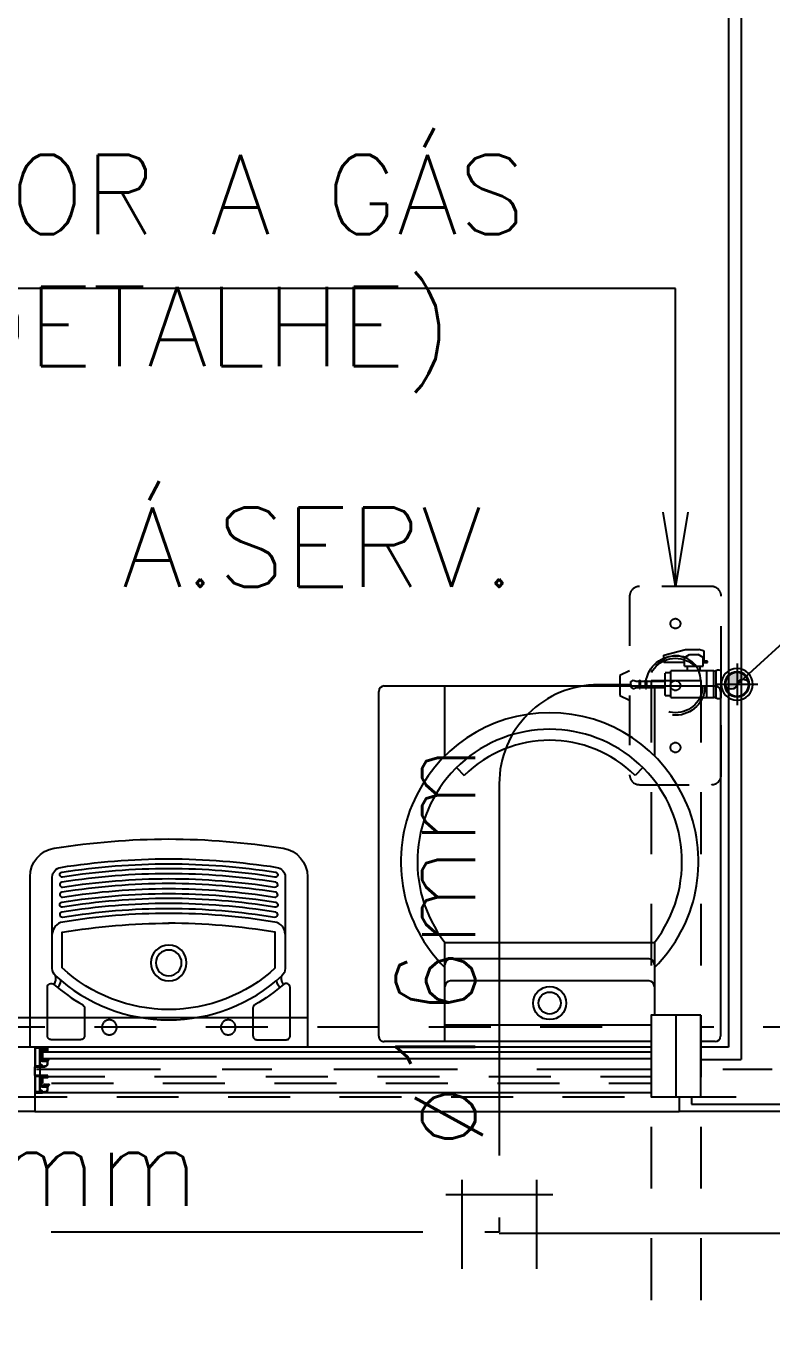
# Model space of a CAD drawing. Header units: millimetres. Extents: x 188.6 to 263.2, y 40.1 to 120.1.
# Drawn here: x 236.266 to 237.77, y 70.177 to 72.829 of the extents above; entities that cross this region are included whole.
import ezdxf

# ---------------------------------------------------------------- set-up
doc = ezdxf.new("R2010")
doc.units = ezdxf.units.MM
doc.set_wipeout_variables(frame=1)
for name, pattern in [('ACAD_ISO14W100', [24, 12, -3, 0, -3, 0, -3, 0, -3]), ('CENTER2', [1.125, 0.75, -0.125, 0.125, -0.125]), ('DASHDOT2', [0.5, 0.25, -0.125, 0, -0.125]), ('HIDDEN2', [0.1875, 0.125, -0.0625]), ('XREF-TIPO$0$DASHED', [15, 12, -3]), ('XREF-TIPO$0$HIDDEN', [0.375, 0.25, -0.125])]:
    doc.linetypes.add(name, pattern=pattern)
for name, color, linetype in [('ARQ', 8, 'Continuous'), ('ARQ-TXT', 8, 'Continuous'), ('ESTR-VIGAS', 11, 'HIDDEN2'), ('ESTRUTURA', 7, 'Continuous'), ('EXAUSTÃO-AQUECEDOR', 244, 'HIDDEN2'), ('GAS-COL', 7, 'Continuous'), ('GAS-CONEXOES', 200, 'Continuous'), ('GAS-PONTO', 202, 'Continuous'), ('GAS-TEXTO', 7, 'Continuous'), ('GAS-TUBO-PISO', 6, 'CENTER2'), ('HID-P-AQ', 10, 'Continuous'), ('NORMO-AF', 2, 'Continuous'), ('SAN-EIXOS', 8, 'DASHDOT2'), ('SPDA-MALHA', 162, 'ACAD_ISO14W100')]:
    doc.layers.add(name, color=color, linetype=linetype)
doc.styles.add('60-100', font='romans.shx', dxfattribs={"height": 0.16})
doc.styles.add('60-50', font='romans.shx', dxfattribs={"height": 0.08})
doc.styles.add('60-75', font='romans.shx', dxfattribs={"height": 0.12})
doc.dimstyles.new('BOLAS75', dxfattribs={"dimtxt": 0.12, "dimasz": 0.075, "dimexe": 0.18, "dimexo": 0.06, "dimgap": 0.08, "dimtad": 0, "dimzin": 4, "dimdsep": 46, "dimtxsty": '60-75', "dimblk": 'ORIGIN', "dimcen": 0.09, "dimse1": 1, "dimse2": 1, "dimclrd": 244, "dimclrt": 7, "dimadec": 0, "dimazin": 0, "dimtfac": 1.8, "dimtix": 1, "dimtmove": 2, "dimatfit": 3, "dimldrblk": 'ORIGIN', "dimfxl": 0.18, "dimtvp": 2, "dimtolj": 1, "dimtzin": 4, "dimarcsym": 0})
doc.dimstyles.new('IND75', dxfattribs={"dimtxt": 0.15, "dimasz": 0.1875, "dimexe": 0.15, "dimexo": 0, "dimgap": 0.1, "dimtad": 1, "dimzin": 10, "dimdsep": 46, "dimtxsty": '60-75', "dimcen": 0, "dimclrd": 256, "dimclre": 1, "dimclrt": 256, "dimadec": 0, "dimazin": 0, "dimtfac": 1, "dimtix": 1, "dimtmove": 2, "dimatfit": 3, "dimfxl": 0.15, "dimtolj": 1, "dimtzin": 6, "dimarcsym": 0})
doc.dimstyles.new('SETAS75', dxfattribs={"dimtxt": 0.16, "dimasz": 0.15, "dimexe": 0.15, "dimexo": 0, "dimgap": 0.1, "dimtad": 1, "dimzin": 10, "dimdsep": 46, "dimtxsty": '60-100', "dimblk1": 'OPEN', "dimblk2": 'OPEN', "dimsah": 1, "dimcen": 0, "dimclrd": 244, "dimclre": 244, "dimclrt": 7, "dimadec": 0, "dimazin": 0, "dimtfac": 1, "dimtix": 1, "dimtmove": 2, "dimatfit": 3, "dimldrblk": 'OPEN', "dimfxl": 0.15, "dimtolj": 1, "dimtzin": 6, "dimarcsym": 0})

# ---------------------------------------------------------------- blocks, each defined once
blk = doc.blocks.new('XREF-TIPO$0$XREF-MC1101-TE-LAYO$0$LAV-ROUP-flat-3')
at = {"color": 0}
for p, q in [((-0.635, 0.31), (-0.01, 0.31)), ((-0.645, -0.3), (-0.645, 0.3)), ((0, 0.3), (0, -0.3)), ((-0.645, 0.19), (-0.5182, 0.19)), ((-0.4969, 0.1689), (-0.4827, 0.1548)), ((-0.1797, 0.19), (0, 0.19)), ((-0.1797, -0.19), (-0.1797, 0.19)), ((-0.15, 0.18), (-0.15, -0.18)), ((-0.11, 0.18), (-0.11, -0.18)), ((-0.03, 0.19), (-0.03, -0.19)), ((-0.4969, -0.1689), (-0.4827, -0.1548)), ((-0.5182, -0.19), (-0.645, -0.19)), ((0, -0.19), (-0.1797, -0.19)), ((-0.01, -0.31), (-0.635, -0.31))]:
    blk.add_line(p, q, dxfattribs=at)
for radius in [0.03, 0.02]:
    blk.add_circle((-0.0699, 0), radius, dxfattribs=at)
for centre, radius, start, end in [((-0.635, 0.3), 0.01, 90, 180), ((-0.01, 0.3), 0.01, 0, 90), ((-0.3264, 0), 0.27, 44.7249, 315.2751), ((-0.3264, 0), 0.24, 52.3415, 307.6585), ((-0.14, 0.18), 0.01, 90, 180), ((-0.1, 0.18), 0.01, 90, 180), ((-0.3264, 0), 0.22, 135.2751, 224.7249), ((-0.14, -0.18), 0.01, 180, 270), ((-0.1, -0.18), 0.01, 180, 270), ((-0.635, -0.3), 0.01, 180, 270), ((-0.01, -0.3), 0.01, 270, 0)]:
    blk.add_arc(centre, radius, start, end, dxfattribs=at)
blk = doc.blocks.new('XREF-TIPO$0$A$C09674F7B')
h = blk.add_hatch()
h.set_pattern_fill('ANSI31', color=0, scale=0.0003, style=0)
h.paths.add_polyline_path([(0.0148, 0.0907), (0.0258, 0.0907), (0.0258, 0.0824), (0.0166, 0.0824), (0.0148, 0.0824)])
h = blk.add_hatch()
h.set_pattern_fill('ANSI31', color=0, scale=0.0003, style=0)
h.paths.add_polyline_path([(1.2852, 0.0824), (1.2852, 0.0907), (1.2742, 0.0907), (1.2742, 0.0824)])
h = blk.add_hatch()
h.set_pattern_fill('ANSI31', color=0, scale=0.0003, style=0)
h.paths.add_polyline_path([(0.0148, 0.0324), (0.0148, 0.0357), (0.0258, 0.0357), (0.0258, 0.0324), (0.0245, 0.0324)])
h = blk.add_hatch()
h.set_pattern_fill('ANSI31', color=0, scale=0.0003, style=0)
h.paths.add_polyline_path([(1.2742, 0.0305), (1.2742, 0.0338), (1.2852, 0.0338), (1.2852, 0.0305), (1.2838, 0.0305)])
at = {"color": 0}
for p, q in [((0, 0), (0, 0.0919)), ((0.0258, 0.0919), (1.2742, 0.0919)), ((0.0108, 0.0369), (0.0108, 0.0519)), ((0.0108, 0), (0.0108, 0.0353)), ((1.2892, 0.035), (1.2892, 0.0519)), ((1.3, 0.035), (1.3, 0.0519)), ((0.0144, 0), (1.289, 0))]:
    blk.add_line(p, q, dxfattribs=at)
for points in [[(0.0258, 0.0919), (0, 0.0919), (0, 0.0519), (0.0144, 0.0519, 0.446841), (0.0148, 0.0523), (0.0148, 0.0526, 0.480957), (0.0143, 0.0531), (0.0138, 0.0531), (0.0138, 0.0547, 0.329606), (0.0135, 0.0551), (0.0133, 0.0552), (0.0129, 0.0552), (0.0127, 0.0549), (0.0127, 0.0535, -0.409991), (0.0123, 0.0531), (0.0112, 0.0531, -0.414214), (0.0108, 0.0535), (0.0108, 0.0903, -0.414214), (0.0112, 0.0907), (0.0123, 0.0907, -0.414214), (0.0127, 0.0903), (0.0127, 0.0833, 0.414214), (0.0131, 0.0829), (0.0134, 0.0829, 0.414214), (0.0138, 0.0833), (0.0138, 0.0903, -0.414214), (0.0142, 0.0907), (0.0258, 0.0907), (0.0258, 0.0919)], [(1.2742, 0.0919), (1.3, 0.0919), (1.3, 0.0519), (1.2856, 0.0519, -0.446841), (1.2852, 0.0523), (1.2852, 0.0526, -0.480957), (1.2857, 0.0531), (1.2862, 0.0531), (1.2862, 0.0547, -0.329606), (1.2865, 0.0551), (1.2867, 0.0552), (1.2871, 0.0552), (1.2873, 0.0549), (1.2873, 0.0535, 0.409991), (1.2877, 0.0531), (1.2888, 0.0531, 0.414214), (1.2892, 0.0535), (1.2892, 0.0903, 0.414214), (1.2888, 0.0907), (1.2877, 0.0907, 0.414214), (1.2873, 0.0903), (1.2873, 0.0833, -0.414214), (1.2869, 0.0829), (1.2866, 0.0829, -0.414214), (1.2862, 0.0833), (1.2862, 0.0903, 0.414214), (1.2858, 0.0907), (1.2742, 0.0907), (1.2742, 0.0919)], [(0.0258, 0.0369), (0, 0.0369), (0, 0), (0.0144, 0, 0.446841), (0.0148, 0.0004), (0.0148, 0.0007, 0.480957), (0.0143, 0.0012), (0.0138, 0.0012), (0.0138, 0.0028, 0.329606), (0.0135, 0.0032), (0.0133, 0.0033), (0.0129, 0.0033), (0.0127, 0.0029), (0.0127, 0.0016, -0.409991), (0.0123, 0.0012), (0.0112, 0.0012, -0.414214), (0.0108, 0.0016), (0.0108, 0.0353, -0.414214), (0.0112, 0.0357), (0.0123, 0.0357, -0.414214), (0.0127, 0.0353), (0.0127, 0.0333, 0.414214), (0.0131, 0.0329), (0.0134, 0.0329, 0.414214), (0.0138, 0.0333), (0.0138, 0.0353, -0.414214), (0.0142, 0.0357), (0.0258, 0.0357), (0.0258, 0.0369)], [(1.2742, 0.035), (1.3, 0.035), (1.3, 0), (1.2856, 0, -0.446841), (1.2852, 0.0004), (1.2852, 0.0007, -0.480957), (1.2857, 0.0012), (1.2862, 0.0012), (1.2862, 0.0028, -0.329606), (1.2865, 0.0032), (1.2867, 0.0033), (1.2871, 0.0033), (1.2873, 0.0029), (1.2873, 0.0016, 0.409991), (1.2877, 0.0012), (1.2888, 0.0012, 0.414214), (1.2892, 0.0016), (1.2892, 0.0334, 0.414214), (1.2888, 0.0338), (1.2877, 0.0338, 0.414214), (1.2873, 0.0334), (1.2873, 0.0313, -0.414214), (1.2869, 0.0309), (1.2866, 0.0309, -0.414214), (1.2862, 0.0313), (1.2862, 0.0334, 0.414214), (1.2858, 0.0338), (1.2742, 0.0338), (1.2742, 0.035)]]:
    blk.add_lwpolyline(points, format="xyb", dxfattribs=at)
for points in [[(0.0011, 0.0907), (0.0097, 0.0907), (0.0097, 0.0532), (0.0011, 0.0532), (0.0011, 0.0907)], [(0.0014, 0.0904), (0.0094, 0.0904), (0.0094, 0.0535), (0.0014, 0.0535)], [(0.0258, 0.0907), (0.0148, 0.0907), (0.0148, 0.0824), (0.0258, 0.0824)], [(0.0166, 0.0684), (1.2838, 0.0684), (1.2838, 0.0824), (0.0166, 0.0824)], [(1.2742, 0.0907), (1.2852, 0.0907), (1.2852, 0.0824), (1.2742, 0.0824)], [(1.2989, 0.0907), (1.2903, 0.0907), (1.2903, 0.0532), (1.2989, 0.0532), (1.2989, 0.0907)], [(1.2986, 0.0904), (1.2906, 0.0904), (1.2906, 0.0535), (1.2986, 0.0535)], [(0.0011, 0.0357), (0.0097, 0.0357), (0.0097, 0.0013), (0.0011, 0.0013), (0.0011, 0.0357)], [(0.0014, 0.0354), (0.0094, 0.0354), (0.0094, 0.0016), (0.0014, 0.0016)], [(0.0258, 0.0357), (0.0148, 0.0357), (0.0148, 0.0324), (0.0258, 0.0324)], [(1.2742, 0.0338), (1.2852, 0.0338), (1.2852, 0.0305), (1.2742, 0.0305)], [(1.2989, 0.0338), (1.2903, 0.0338), (1.2903, 0.0013), (1.2989, 0.0013), (1.2989, 0.0338)], [(1.2986, 0.0335), (1.2906, 0.0335), (1.2906, 0.0016), (1.2986, 0.0016)]]:
    blk.add_lwpolyline(points, close=True, dxfattribs=at)
for points in [[(0.0258, 0.0581), (0.0258, 0.0654), (0.0257, 0.0656), (0.0254, 0.0658), (0.0252, 0.0658), (0.0249, 0.0656), (0.0248, 0.0654), (0.0248, 0.0648), (0.0148, 0.0648), (0.0141, 0.065), (0.0138, 0.0658), (0.0138, 0.0818), (0.0135, 0.0825), (0.0124, 0.0829), (0.0122, 0.0834), (0.0125, 0.0835), (0.0126, 0.0838), (0.0124, 0.0892), (0.012, 0.0894), (0.0117, 0.0894), (0.0113, 0.0892), (0.0112, 0.0839), (0.0112, 0.0834), (0.0117, 0.0822), (0.0128, 0.0818), (0.0128, 0.0658), (0.0134, 0.0643), (0.0148, 0.0638), (0.0244, 0.0638), (0.0247, 0.0636), (0.0248, 0.0634), (0.0248, 0.0581), (0.0241, 0.0558), (0.0224, 0.0544), (0.0193, 0.0534), (0.0162, 0.0529), (0.0159, 0.053), (0.0158, 0.0533), (0.0158, 0.0539), (0.0155, 0.0548), (0.0148, 0.0556), (0.0139, 0.0561), (0.0136, 0.0562), (0.0134, 0.0563), (0.0116, 0.0563), (0.0113, 0.0561), (0.0112, 0.0557), (0.0114, 0.0554), (0.0122, 0.055), (0.0124, 0.055), (0.0126, 0.055), (0.013, 0.0553), (0.0134, 0.0553), (0.0142, 0.0548), (0.0144, 0.0545), (0.0144, 0.0542), (0.0138, 0.0539), (0.0138, 0.0536), (0.0139, 0.0534), (0.0142, 0.0533), (0.0148, 0.0533), (0.0148, 0.0523), (0.0149, 0.052), (0.0152, 0.0519), (0.0191, 0.0523), (0.0228, 0.0535), (0.025, 0.0553), (0.0258, 0.0581)], [(1.2742, 0.0581), (1.2742, 0.0654), (1.2743, 0.0656), (1.2746, 0.0658), (1.2748, 0.0658), (1.2751, 0.0656), (1.2752, 0.0654), (1.2752, 0.0648), (1.2852, 0.0648), (1.2859, 0.065), (1.2862, 0.0658), (1.2862, 0.0818), (1.2865, 0.0825), (1.2877, 0.0829), (1.2878, 0.0834), (1.2875, 0.0835), (1.2874, 0.0838), (1.2876, 0.0892), (1.288, 0.0894), (1.2883, 0.0894), (1.2887, 0.0892), (1.2888, 0.0839), (1.2888, 0.0834), (1.2884, 0.0822), (1.2872, 0.0818), (1.2872, 0.0658), (1.2866, 0.0643), (1.2852, 0.0638), (1.2756, 0.0638), (1.2754, 0.0636), (1.2752, 0.0634), (1.2752, 0.0581), (1.2759, 0.0558), (1.2776, 0.0544), (1.2807, 0.0534), (1.2838, 0.0529), (1.2841, 0.053), (1.2842, 0.0533), (1.2842, 0.0539), (1.2845, 0.0548), (1.2852, 0.0556), (1.2861, 0.0561), (1.2864, 0.0562), (1.2866, 0.0563), (1.2884, 0.0563), (1.2887, 0.0561), (1.2888, 0.0557), (1.2886, 0.0554), (1.2878, 0.055), (1.2877, 0.055), (1.2875, 0.055), (1.287, 0.0553), (1.2866, 0.0553), (1.2858, 0.0548), (1.2856, 0.0545), (1.2857, 0.0542), (1.2862, 0.0539), (1.2862, 0.0536), (1.2861, 0.0534), (1.2858, 0.0533), (1.2852, 0.0533), (1.2852, 0.0523), (1.2851, 0.052), (1.2848, 0.0519), (1.281, 0.0523), (1.2772, 0.0535), (1.275, 0.0553), (1.2742, 0.0581)], [(0.0184, 0.0673), (0.019, 0.0675), (0.0197, 0.0676), (0.0199, 0.0677), (0.02, 0.068), (0.0198, 0.0683), (0.0189, 0.0683), (0.0179, 0.068), (0.017, 0.0674), (0.0169, 0.0672), (0.0169, 0.067), (0.0172, 0.0664), (0.0179, 0.0662), (0.021, 0.0662), (0.0211, 0.0661), (0.0212, 0.066), (0.0212, 0.0659), (0.0212, 0.0658), (0.0214, 0.0657), (0.0242, 0.0657), (0.0243, 0.0658), (0.0244, 0.0659), (0.0244, 0.066), (0.0244, 0.0661), (0.0246, 0.0662), (0.0256, 0.0662), (0.0258, 0.0662), (0.0258, 0.066), (0.0258, 0.0646), (0.0259, 0.0643), (0.0262, 0.0642), (0.0264, 0.0643), (0.0266, 0.0645), (0.0271, 0.0664), (0.0277, 0.0672), (0.0289, 0.0676), (0.029, 0.0678), (0.029, 0.0682), (0.0288, 0.0683), (0.0276, 0.0683), (0.0269, 0.0681), (0.0263, 0.0674), (0.0263, 0.0674), (0.0261, 0.0673), (0.0248, 0.0673), (0.0255, 0.0675), (0.0261, 0.0676), (0.0264, 0.0677), (0.0265, 0.068), (0.0265, 0.0682), (0.0264, 0.0683), (0.0253, 0.0683), (0.0243, 0.0679), (0.0235, 0.0674), (0.0234, 0.0673), (0.0232, 0.0673), (0.0214, 0.0673), (0.0221, 0.0675), (0.0228, 0.0676), (0.0231, 0.0677), (0.0232, 0.068), (0.0231, 0.0683), (0.0219, 0.0683), (0.0209, 0.068), (0.0201, 0.0674), (0.02, 0.0673), (0.0198, 0.0673), (0.0184, 0.0673)], [(1.2816, 0.0673), (1.281, 0.0675), (1.2803, 0.0676), (1.2801, 0.0677), (1.28, 0.068), (1.2802, 0.0683), (1.2811, 0.0683), (1.2821, 0.068), (1.283, 0.0674), (1.2831, 0.0672), (1.2831, 0.067), (1.2828, 0.0664), (1.2822, 0.0662), (1.2791, 0.0662), (1.2789, 0.0661), (1.2789, 0.066), (1.2789, 0.0659), (1.2788, 0.0658), (1.2787, 0.0657), (1.2759, 0.0657), (1.2757, 0.0658), (1.2757, 0.0659), (1.2757, 0.066), (1.2756, 0.0661), (1.2755, 0.0662), (1.2744, 0.0662), (1.2743, 0.0662), (1.2742, 0.066), (1.2742, 0.0646), (1.2741, 0.0643), (1.2738, 0.0642), (1.2736, 0.0643), (1.2734, 0.0645), (1.2729, 0.0664), (1.2723, 0.0672), (1.2711, 0.0676), (1.271, 0.0678), (1.271, 0.0682), (1.2713, 0.0683), (1.2724, 0.0683), (1.2731, 0.0681), (1.2737, 0.0674), (1.2738, 0.0674), (1.274, 0.0673), (1.2752, 0.0673), (1.2746, 0.0675), (1.2739, 0.0676), (1.2736, 0.0677), (1.2735, 0.068), (1.2735, 0.0682), (1.2736, 0.0683), (1.2747, 0.0683), (1.2757, 0.0679), (1.2765, 0.0674), (1.2767, 0.0673), (1.2768, 0.0673), (1.2786, 0.0673), (1.2779, 0.0675), (1.2773, 0.0676), (1.2769, 0.0677), (1.2768, 0.068), (1.2769, 0.0683), (1.2781, 0.0683), (1.2791, 0.068), (1.2799, 0.0674), (1.2801, 0.0673), (1.2802, 0.0673), (1.2816, 0.0673)], [(0.0258, 0.0062), (0.0258, 0.0154), (0.0257, 0.0156), (0.0254, 0.0158), (0.0252, 0.0158), (0.0249, 0.0156), (0.0248, 0.0154), (0.0248, 0.0148), (0.0148, 0.0148), (0.0141, 0.015), (0.0138, 0.0158), (0.0138, 0.0318), (0.0135, 0.0325), (0.0124, 0.0329), (0.0122, 0.0334), (0.0125, 0.0335), (0.0126, 0.0338), (0.0124, 0.0342), (0.012, 0.0344), (0.0117, 0.0344), (0.0113, 0.0342), (0.0112, 0.0339), (0.0112, 0.0334), (0.0117, 0.0322), (0.0128, 0.0318), (0.0128, 0.0158), (0.0134, 0.0143), (0.0148, 0.0138), (0.0244, 0.0138), (0.0247, 0.0136), (0.0248, 0.0134), (0.0248, 0.0062), (0.0241, 0.0039), (0.0224, 0.0025), (0.0194, 0.0015), (0.0162, 0.001), (0.016, 0.0011), (0.0158, 0.0014), (0.0158, 0.002), (0.0155, 0.0029), (0.0148, 0.0037), (0.0139, 0.0042), (0.0136, 0.0043), (0.0134, 0.0043), (0.0116, 0.0043), (0.0113, 0.0042), (0.0112, 0.0038), (0.0114, 0.0035), (0.0122, 0.0031), (0.0124, 0.003), (0.0126, 0.0031), (0.013, 0.0033), (0.0134, 0.0033), (0.0142, 0.0029), (0.0144, 0.0026), (0.0144, 0.0023), (0.0138, 0.002), (0.0138, 0.0017), (0.0139, 0.0015), (0.0142, 0.0013), (0.0148, 0.0013), (0.0148, 0.0004), (0.0149, 0.0001), (0.0152, 0), (0.0191, 0.0004), (0.0228, 0.0016), (0.025, 0.0034), (0.0258, 0.0062)], [(1.2742, 0.0062), (1.2742, 0.0134), (1.2743, 0.0137), (1.2746, 0.0138), (1.2748, 0.0138), (1.2751, 0.0137), (1.2752, 0.0134), (1.2752, 0.0128), (1.2852, 0.0128), (1.2859, 0.0131), (1.2862, 0.0138), (1.2862, 0.0298), (1.2865, 0.0306), (1.2876, 0.031), (1.2878, 0.0314), (1.2875, 0.0316), (1.2874, 0.0319), (1.2876, 0.0323), (1.288, 0.0325), (1.2883, 0.0325), (1.2887, 0.0323), (1.2888, 0.032), (1.2888, 0.0314), (1.2884, 0.0303), (1.2872, 0.0298), (1.2872, 0.0138), (1.2866, 0.0124), (1.2852, 0.0118), (1.2756, 0.0118), (1.2754, 0.0117), (1.2752, 0.0114), (1.2752, 0.0062), (1.2759, 0.0039), (1.2776, 0.0025), (1.2807, 0.0015), (1.2838, 0.001), (1.2841, 0.0011), (1.2842, 0.0014), (1.2842, 0.002), (1.2845, 0.0029), (1.2852, 0.0037), (1.2861, 0.0042), (1.2864, 0.0043), (1.2866, 0.0043), (1.2884, 0.0043), (1.2887, 0.0042), (1.2888, 0.0038), (1.2886, 0.0035), (1.2878, 0.0031), (1.2877, 0.003), (1.2875, 0.0031), (1.287, 0.0033), (1.2866, 0.0033), (1.2858, 0.0029), (1.2856, 0.0026), (1.2857, 0.0023), (1.2862, 0.002), (1.2862, 0.0017), (1.2861, 0.0015), (1.2858, 0.0013), (1.2852, 0.0013), (1.2852, 0.0004), (1.2851, 0.0001), (1.2848, 0), (1.281, 0.0004), (1.2772, 0.0016), (1.275, 0.0034), (1.2742, 0.0062)], [(0.0184, 0.0173), (0.019, 0.0175), (0.0197, 0.0176), (0.0199, 0.0177), (0.02, 0.018), (0.0198, 0.0183), (0.0189, 0.0183), (0.0179, 0.018), (0.017, 0.0174), (0.0169, 0.0172), (0.0169, 0.017), (0.0172, 0.0164), (0.0179, 0.0162), (0.021, 0.0162), (0.0211, 0.0161), (0.0212, 0.016), (0.0212, 0.0159), (0.0212, 0.0158), (0.0214, 0.0157), (0.0242, 0.0157), (0.0243, 0.0158), (0.0244, 0.0159), (0.0244, 0.016), (0.0244, 0.0161), (0.0246, 0.0162), (0.0256, 0.0162), (0.0258, 0.0162), (0.0258, 0.016), (0.0258, 0.0146), (0.0259, 0.0143), (0.0262, 0.0142), (0.0264, 0.0143), (0.0266, 0.0145), (0.0271, 0.0164), (0.0277, 0.0172), (0.0289, 0.0176), (0.029, 0.0178), (0.029, 0.0182), (0.0288, 0.0183), (0.0276, 0.0183), (0.0269, 0.0181), (0.0263, 0.0174), (0.0263, 0.0174), (0.0261, 0.0173), (0.0248, 0.0173), (0.0255, 0.0175), (0.0261, 0.0176), (0.0264, 0.0177), (0.0265, 0.018), (0.0265, 0.0182), (0.0264, 0.0183), (0.0253, 0.0183), (0.0243, 0.0179), (0.0235, 0.0174), (0.0234, 0.0173), (0.0232, 0.0173), (0.0214, 0.0173), (0.0221, 0.0175), (0.0228, 0.0176), (0.0231, 0.0177), (0.0232, 0.018), (0.0231, 0.0183), (0.0219, 0.0183), (0.0209, 0.018), (0.0201, 0.0174), (0.02, 0.0173), (0.0198, 0.0173), (0.0184, 0.0173)], [(1.2816, 0.0154), (1.281, 0.0156), (1.2803, 0.0157), (1.2801, 0.0158), (1.28, 0.0161), (1.2802, 0.0164), (1.2811, 0.0164), (1.2821, 0.0161), (1.283, 0.0155), (1.2831, 0.0153), (1.2831, 0.0151), (1.2828, 0.0145), (1.2821, 0.0143), (1.2791, 0.0143), (1.2789, 0.0142), (1.2789, 0.0141), (1.2789, 0.014), (1.2788, 0.0139), (1.2787, 0.0138), (1.2759, 0.0138), (1.2757, 0.0139), (1.2757, 0.014), (1.2757, 0.0141), (1.2756, 0.0142), (1.2755, 0.0143), (1.2744, 0.0143), (1.2743, 0.0142), (1.2742, 0.0141), (1.2742, 0.0127), (1.2741, 0.0124), (1.2738, 0.0123), (1.2736, 0.0124), (1.2734, 0.0126), (1.2729, 0.0145), (1.2723, 0.0153), (1.2711, 0.0157), (1.271, 0.0159), (1.271, 0.0162), (1.2713, 0.0164), (1.2724, 0.0164), (1.2731, 0.0161), (1.2737, 0.0155), (1.2738, 0.0155), (1.274, 0.0154), (1.2752, 0.0154), (1.2746, 0.0156), (1.2739, 0.0157), (1.2736, 0.0158), (1.2735, 0.0161), (1.2735, 0.0163), (1.2736, 0.0164), (1.2747, 0.0164), (1.2757, 0.016), (1.2765, 0.0155), (1.2767, 0.0154), (1.2768, 0.0154), (1.2786, 0.0154), (1.2779, 0.0156), (1.2773, 0.0157), (1.2769, 0.0158), (1.2768, 0.0161), (1.2769, 0.0164), (1.2781, 0.0164), (1.2791, 0.0161), (1.2799, 0.0155), (1.2801, 0.0154), (1.2802, 0.0154), (1.2816, 0.0154)]]:
    blk.add_lwpolyline(points, dxfattribs=at)
at = {"color": 0, "linetype": 'XREF-TIPO$0$HIDDEN', "ltscale": 0.5}
blk.add_lwpolyline([(0.0166, 0.0184), (1.2838, 0.0184), (1.2838, 0.0324), (0.0166, 0.0324)], close=True, dxfattribs=at)
blk = doc.blocks.new('XREF-TIPO$0$A$C4A9B41A7')
for points in [[(0.56, 0.42), (0.56, 0.0761, -0.368594), (0.5111, 0.0187, -0.038701), (0.28, 0, -0.038701), (0.0489, 0.0187, -0.368594), (0, 0.0761), (0, 0.42)], [(0.0482, 0.2933, -0.050149), (0.1059, 0.3341, 0.270155), (0.11, 0.3411), (0.11, 0.397, 0.414214), (0.102, 0.405), (0.043, 0.405, 0.414214), (0.035, 0.397), (0.035, 0.2994, 0.643298)], [(0.5118, 0.2933, 0.050149), (0.4541, 0.3341, -0.270155), (0.45, 0.3411), (0.45, 0.397, -0.414214), (0.458, 0.405), (0.517, 0.405, -0.414214), (0.525, 0.397), (0.525, 0.2994, -0.643298)], [(0.28, 0.286, 1), (0.28, 0.214, 1)], [(0.28, 0.276, 1), (0.28, 0.224, 1)], [(0.4942, 0.1575, -0.038853), (0.28, 0.14, -0.038853), (0.0658, 0.1575, 1), (0.0642, 0.1476, 0.03886), (0.28, 0.13, 0.03886), (0.4958, 0.1476, 1)], [(0.4942, 0.1375, -1), (0.4958, 0.1276, -0.03886), (0.28, 0.11, -0.03886), (0.0642, 0.1276, -1), (0.0658, 0.1375, 0.038853), (0.28, 0.12, 0.038853)], [(0.28, 0.06, 0.037231), (0.4942, 0.0768, -1), (0.4958, 0.0669, -0.037237), (0.28, 0.05, -0.037237), (0.0642, 0.0669, -1), (0.0658, 0.0768, 0.037231)]]:
    blk.add_lwpolyline(points, format="xyb", close=True)
at = {"linetype": 'XREF-TIPO$0$DASHED'}
blk.add_lwpolyline([(0.45, 0.42), (0.56, 0.42)], dxfattribs=at)
for points in [[(0.16, 0.395, 1), (0.16, 0.365, 1)], [(0.4, 0.395, 1), (0.4, 0.365, 1)]]:
    blk.add_lwpolyline(points, format="xyb", close=True, dxfattribs=at)
for points in [[(0.5085, 0.2761, 0.187658), (0.28, 0.365, 0.187658), (0.0515, 0.2761)], [(0.065, 0.2601, -0.188368), (0.28, 0.3441, -0.188368), (0.495, 0.2601)], [(0.5085, 0.2761, -0.210215), (0.515, 0.2614), (0.515, 0.0769, -0.369921), (0.4981, 0.0572, -0.037507), (0.28, 0.04, -0.037507), (0.0619, 0.0572, -0.369921), (0.045, 0.0769), (0.045, 0.2614, -0.210215), (0.0515, 0.2761)], [(0.045, 0.1923, 0.368054), (0.066, 0.1676, 0.039098), (0.28, 0.15)], [(0.28, 0.15, 0.039098), (0.494, 0.1676, 0.368054), (0.515, 0.1923)], [(0.28, 0.1, -0.038297), (0.0658, 0.1172, 1), (0.0642, 0.1074, 0.038303), (0.28, 0.09, 0.038303), (0.4958, 0.1074, 1), (0.4942, 0.1172, -0.038297), (0.28, 0.1)], [(0.28, 0.08, -0.037756), (0.0658, 0.097, 1), (0.0642, 0.0871, 0.037763), (0.28, 0.07, 0.037763), (0.4958, 0.0871, 1), (0.4942, 0.097, -0.037756), (0.28, 0.08)]]:
    blk.add_lwpolyline(points, format="xyb")
for points in [[(0.0482, 0.2933), (0.0499, 0.2908), (0.0516, 0.2869), (0.052, 0.2854), (0.0523, 0.2836), (0.0524, 0.2818), (0.0523, 0.2799), (0.0515, 0.2761)], [(0.0563, 0.2993), (0.0564, 0.2991), (0.0579, 0.297), (0.0591, 0.2947), (0.0611, 0.29), (0.0611, 0.29), (0.0617, 0.2877), (0.0621, 0.2855)], [(0.4979, 0.2855), (0.4983, 0.2877), (0.4989, 0.29), (0.4989, 0.29), (0.5009, 0.2947), (0.5021, 0.297), (0.5036, 0.2991), (0.5037, 0.2993)], [(0.5118, 0.2933), (0.5101, 0.2908), (0.5084, 0.2869), (0.508, 0.2854), (0.5077, 0.2836), (0.5076, 0.2818), (0.5077, 0.2799), (0.508, 0.278), (0.5085, 0.2761)]]:
    blk.add_lwpolyline(points)
at = {"ltscale": 0.359823}
for points in [[(0.065, 0.2601), (0.065, 0.2602)], [(0.495, 0.2601), (0.495, 0.2602)]]:
    blk.add_lwpolyline(points, dxfattribs=at)
for points in [[(0.065, 0.2601), (0.065, 0.1882, 0.040426), (0.2806, 0.17)], [(0.495, 0.2601), (0.495, 0.1882, -0.040426), (0.2794, 0.17)]]:
    blk.add_lwpolyline(points, format="xyb", dxfattribs=at)
blk = doc.blocks.new('ESTR-TP-29.09.2016')
at = {"layer": 'ESTR-VIGAS'}
for points in [[(32.6, 11.2952), (27.02, 11.2952)], [(27.12, 11.1552), (32.6, 11.1552)]]:
    blk.add_lwpolyline(points, dxfattribs=at)
blk = doc.blocks.new('ponto')
at = {"layer": 'GAS-PONTO'}
for p, q in [((-0.004, 0.1217), (-0.0058, 0.1186)), ((-0.0058, 0.1186), (-0.0043, 0.1145)), ((-0.0056, 0.1102), (-0.0056, 0.1092)), ((-0.0043, 0.1102), (-0.0056, 0.1102)), ((-0.0043, 0.1092), (-0.0056, 0.1092)), ((-0.0043, 0.1145), (-0.0043, 0.1102)), ((0.0043, 0.1102), (-0.0043, 0.1102)), ((-0.0043, 0.1102), (-0.0043, 0.0756)), ((-0.0043, 0.1092), (0.0043, 0.1092)), ((0, 0.1217), (-0.004, 0.1217)), ((0, 0.1217), (0.004, 0.1217)), ((0.004, 0.1217), (0.0058, 0.1186)), ((0.0058, 0.1186), (0.0043, 0.1145)), ((0.0043, 0.1145), (0.0043, 0.1102)), ((0.0043, 0.1102), (0.0056, 0.1102)), ((0.0043, 0.1102), (0.0043, 0.0756)), ((0.0056, 0.1092), (0.0043, 0.1092)), ((0.0056, 0.1102), (0.0056, 0.1092)), ((-0.0056, 0.1018), (-0.0056, 0.1007)), ((-0.0043, 0.1018), (-0.0056, 0.1018)), ((-0.0043, 0.1007), (-0.0056, 0.1007)), ((0.0043, 0.1018), (-0.0043, 0.1018)), ((-0.0043, 0.1007), (0.0043, 0.1007)), ((0.0043, 0.1018), (0.0056, 0.1018)), ((0.0056, 0.1007), (0.0043, 0.1007)), ((0.0056, 0.1018), (0.0056, 0.1007)), ((-0.0394, 0.0774), (-0.047, 0.0479)), ((-0.0292, 0.0774), (-0.0394, 0.0774)), ((-0.0292, 0.0493), (-0.0292, 0.0774)), ((-0.0153, 0.0678), (-0.0153, 0.0755)), ((0.0148, 0.0755), (-0.0152, 0.0755)), ((0.0148, 0.0755), (0.0148, 0.0678)), ((-0.0182, 0.0101), (-0.0182, 0.0678)), ((0.0176, 0.0678), (-0.0182, 0.0678)), ((0.0176, 0.0678), (0.0176, 0.0101)), ((-0.047, 0.0479), (-0.047, 0.0303)), ((-0.0361, 0.0493), (-0.04, 0.0425)), ((-0.04, 0.0425), (-0.04, 0.0311)), ((-0.0292, 0.0493), (-0.0361, 0.0493)), ((-0.0246, 0.0493), (-0.0292, 0.0493)), ((-0.0246, 0.0493), (-0.0246, 0.0243)), ((-0.0182, 0.0452), (-0.0246, 0.0452)), ((-0.0448, 0.023), (-0.047, 0.0303)), ((-0.0312, 0.023), (-0.0448, 0.023)), ((-0.0361, 0.0243), (-0.04, 0.0311)), ((-0.0292, 0.0243), (-0.0361, 0.0243)), ((-0.0312, 0.0186), (-0.0312, 0.023)), ((-0.0292, 0.0186), (-0.0312, 0.0186)), ((-0.0246, 0.0243), (-0.0292, 0.0243)), ((-0.0292, 0.0243), (-0.0292, 0.0186)), ((-0.0182, 0.0284), (-0.0246, 0.0284)), ((0.0176, 0.0193), (-0.018, 0.0193)), ((-0.0185, 0.0069), (-0.0194, 0.0052)), ((-0.0185, 0.0069), (-0.0194, 0.0052)), ((-0.0194, 0.0024), (-0.0188, 0.0014)), ((-0.0194, 0.0024), (-0.0188, 0.0014)), ((-0.0185, 0.0075), (-0.0185, 0.0069)), ((-0.0185, 0.0075), (-0.0185, 0.0069)), ((0.0185, 0.0069), (-0.0185, 0.0069)), ((0.0185, 0), (-0.0185, 0)), ((0.0176, 0.0101), (-0.0182, 0.0101)), ((0.016, 0.01), (-0.016, 0.01)), ((0.016, 0.01), (-0.016, 0.01)), ((0.0185, 0.0069), (0.0185, 0.0075)), ((0.0185, 0.0069), (0.0185, 0.0075)), ((0.0194, 0.0052), (0.0185, 0.0069)), ((0.0194, 0.0052), (0.0185, 0.0069)), ((0.0188, 0.0014), (0.0194, 0.0024)), ((0.0188, 0.0014), (0.0194, 0.0024))]:
    blk.add_line(p, q, dxfattribs=at)
for centre, radius, start, end in [((-0.0166, 0.0038), 0.00309, 153.4394, 206.5695), ((-0.0166, 0.0038), 0.00309, 153.4394, 206.5695), ((-0.0216, 0), 0.00309, 0.0045, 26.5695), ((-0.0216, 0), 0.00309, 0.0045, 26.5695), ((-0.016, 0.0075), 0.00247, 90.0045, 180.0045), ((-0.016, 0.0075), 0.00247, 90.0045, 180.0045), ((0.016, 0.0075), 0.00247, 0.0045, 90.0045), ((0.016, 0.0075), 0.00247, 0.0045, 90.0045), ((0.0216, 0), 0.00309, 153.4394, 180.0045), ((0.0216, 0), 0.00309, 153.4394, 180.0045), ((0.0166, 0.0038), 0.00309, 333.4394, 26.5695), ((0.0166, 0.0038), 0.00309, 333.4394, 26.5695)]:
    blk.add_arc(centre, radius, start, end, dxfattribs=at)
blk = doc.blocks.new('C50')
h = blk.add_hatch(color=8)
edge = h.paths.add_edge_path()
edge.add_arc((0, 0), 0.0238, 540, 720)
edge.add_ellipse((0.0119, 0), major_axis=(0.0119, 0), ratio=0.815791, start_angle=180, end_angle=360, ccw=False)
edge.add_ellipse((-0.0119, 0), major_axis=(-0.0119, 0), ratio=0.815791, start_angle=180, end_angle=360)
at = {"color": 252}
for p, q in [((0, -0.0421), (0, 0.0421)), ((0.0421, 0), (-0.0421, 0))]:
    blk.add_line(p, q, dxfattribs=at)
at = {"color": 0}
for radius in [0.0318, 0.0253]:
    blk.add_circle((0, 0), radius, dxfattribs=at)
at = {"color": 8}
blk.add_circle((0, 0), 0.0237, dxfattribs=at)
blk.add_ellipse((-0.0119, 0), major_axis=(-0.0119, 0), ratio=0.815791, start_param=3.141593, end_param=6.283185, dxfattribs=at)
at = {"color": 8, "extrusion": (0, 0, -1)}
blk.add_ellipse((0.0119, 0), major_axis=(0.0119, 0), ratio=0.815791, start_param=0, end_param=3.141593, dxfattribs=at)
blk = doc.blocks.new('_OPEN')
at = {"color": 0, "linetype": 'ByBlock'}
for p, q in [((-1, 0.167), (0, 0)), ((0, 0), (-1, -0.167)), ((0, 0), (-1, 0))]:
    blk.add_line(p, q, dxfattribs=at)
blk = doc.blocks.new('_Origin')
at = {"layer": 'NORMO-AF', "color": 0, "lineweight": -2}
blk.add_line((0, 0), (-1, 0), dxfattribs=at)
blk.add_circle((0, 0), 0.5, dxfattribs=at)
blk = doc.blocks.new('T')
for p, q in [((-0.1, -0.1), (-0.1, 0.14)), ((0.1, 0.14), (0.1, -0.1)), ((-0.144, 0.1), (0.144, 0.1))]:
    blk.add_line(p, q)
blk = doc.blocks.new('AQKOMECO')
at = {"linetype": 'HIDDEN2', "ltscale": 0.25}
for p, q in [((-0.02, 0.205), (-0.0298, 0.185)), ((0.02, 0.205), (-0.02, 0.205)), ((0.0298, 0.185), (0.02, 0.205))]:
    blk.add_line(p, q, dxfattribs=at)
blk.add_lwpolyline([(0.2, 0.02), (0.2, 0.165, 0.414214), (0.18, 0.185), (-0.18, 0.185, 0.414214), (-0.2, 0.165), (-0.2, 0.02, 0.414214), (-0.18, 0), (0.18, 0, 0.414214)], format="xyb", close=True, dxfattribs=at)
for centre, radius in [((0, 0.0925), 0.06), ((0, 0.0925), 0.055), ((-0.125, 0.0925), 0.01), ((0, 0.0925), 0.01), ((0.125, 0.0925), 0.01)]:
    blk.add_circle(centre, radius, dxfattribs=at)
blk = doc.blocks.new('CHAM1')
at = {"layer": 'EXAUSTÃO-AQUECEDOR'}
for q in [(-0.0503, 0), (0.0497, 2.6168)]:
    blk.add_line((-0.0503, 2.6168), q, dxfattribs=at)
blk.add_lwpolyline([(0.0497, 2.6168), (0.0497, 0)], dxfattribs=at)
blk.add_arc((-0.0003, 2.6168), 0.05, 0, 180, dxfattribs=at)
blk = doc.blocks.new('*U102')
blk.add_wipeout([(-0.0146, 0.05), (-0.0146, -0.05), (0.15, -0.05), (0.15, 0.05)])
blk.add_lwpolyline([(-0.0146, 0.05), (-0.0146, -0.05), (0.15, -0.05), (0.15, 0.05)], close=True)
at = {"layer": 'SAN-EIXOS'}
blk.add_line((-0.0146, 0), (0.15, 0), dxfattribs=at)

msp = doc.modelspace()

# ---------------------------------------------------------------- linework, layer by layer
at = {"layer": 'ARQ'}
for p, q in [((237.7082, 73.4946), (237.7082, 70.7446)), ((237.7082, 73.4946), (237.7082, 70.7446)), ((237.6832, 73.4696), (237.6832, 70.7696)), ((237.6832, 73.4696), (237.6832, 70.7696)), ((236.2832, 70.7696), (236.1832, 70.7696)), ((236.2832, 70.7696), (236.1832, 70.7696)), ((237.5832, 70.7696), (236.2832, 70.7696)), ((237.5832, 70.7696), (236.2832, 70.7696)), ((236.2832, 70.7696), (236.2832, 70.6396)), ((237.5832, 70.7696), (236.2832, 70.7696)), ((237.5832, 70.7696), (236.2832, 70.7696)), ((236.2832, 70.7696), (236.2832, 70.6396)), ((237.6832, 70.7696), (237.5832, 70.7696)), ((237.5832, 70.7696), (237.5832, 70.6396)), ((237.6832, 70.7696), (237.5832, 70.7696)), ((237.5832, 70.7696), (237.5832, 70.6396)), ((237.6082, 70.7446), (237.6082, 70.6546)), ((237.6082, 70.7446), (237.7082, 70.7446)), ((237.6082, 70.7446), (237.6082, 70.6546)), ((237.6082, 70.7446), (237.7082, 70.7446)), ((237.6082, 70.6546), (239.5382, 70.6546)), ((237.6082, 70.6546), (239.5382, 70.6546)), ((236.2832, 70.6396), (233.4832, 70.6396)), ((236.2832, 70.6396), (233.4832, 70.6396)), ((236.2832, 70.6396), (237.5832, 70.6396)), ((236.2832, 70.6396), (237.5832, 70.6396)), ((239.3378, 70.6396), (237.5832, 70.6396)), ((239.3378, 70.6396), (237.5832, 70.6396))]:
    msp.add_line(p, q, dxfattribs=at)
at = {"layer": 'ARQ', "ltscale": 0.4}
msp.add_line((236.2732, 70.8296), (236.8332, 70.8296), dxfattribs=at)
msp.add_line((236.2732, 70.8296), (236.8332, 70.8296), dxfattribs=at)
at = {"layer": 'ARQ'}
msp.add_lwpolyline([(236.8332, 70.8296), (236.8332, 70.7696), (236.1832, 70.7696), (236.1832, 70.8296), (236.2732, 70.8296)], dxfattribs=at)
msp.add_lwpolyline([(236.8332, 70.8296), (236.8332, 70.7696), (236.1832, 70.7696), (236.1832, 70.8296), (236.2732, 70.8296)], dxfattribs=at)
at = {"layer": 'GAS-TUBO-PISO'}
for p, q in [((235.1912, 70.3971), (237.2202, 70.3971)), ((237.2202, 70.3946), (242.2036, 70.3946))]:
    msp.add_line(p, q, dxfattribs=at)
msp.add_lwpolyline([(237.4856, 71.5008), (237.4202, 71.5008, 0.414214), (237.2202, 71.3008), (237.2202, 70.3971)], format="xyb", dxfattribs=at)
at = {"layer": 'SPDA-MALHA', "linetype": 'DASHDOT2'}
for points in [[(235.0863, 70.7253), (237.1525, 70.7253)], [(237.2962, 70.7253), (245.5145, 70.7253)]]:
    msp.add_lwpolyline(points, dxfattribs=at)

# ---------------------------------------------------------------- block references
at = {"layer": 'ARQ', "xscale": 1.112690764928797, "yscale": 1.112690764928797, "zscale": 1.112690764928797, "rotation": 270}
msp.add_blockref('XREF-TIPO$0$XREF-MC1101-TE-LAYO$0$LAV-ROUP-flat-3', (237.322, 70.7807), dxfattribs=at)
msp.add_blockref('XREF-TIPO$0$XREF-MC1101-TE-LAYO$0$LAV-ROUP-flat-3', (237.322, 70.7807), dxfattribs=at)
at = {"layer": 'ARQ', "rotation": 180}
msp.add_blockref('XREF-TIPO$0$A$C4A9B41A7', (236.8332, 71.1896), dxfattribs=at)
msp.add_blockref('XREF-TIPO$0$A$C4A9B41A7', (236.8332, 71.1896), dxfattribs=at)
at = {"layer": 'ARQ', "xscale": -1}
msp.add_blockref('XREF-TIPO$0$A$C09674F7B', (237.5832, 70.6777), dxfattribs=at)
msp.add_blockref('XREF-TIPO$0$A$C09674F7B', (237.5832, 70.6777), dxfattribs=at)
at = {"layer": 'ESTRUTURA'}
msp.add_blockref('ESTR-TP-29.09.2016', (205.9531, 59.5144), dxfattribs=at)
at = {"layer": 'EXAUSTÃO-AQUECEDOR', "linetype": 'Continuous'}
msp.add_blockref('CHAM1', (237.5772, 68.8923), dxfattribs=at)
at = {"layer": 'GAS-COL', "xscale": -1, "rotation": 180}
msp.add_blockref('C50', (237.7001, 71.5016), dxfattribs=at)
at = {"layer": 'GAS-CONEXOES', "xscale": 0.75, "yscale": 0.75, "zscale": 0.75}
msp.add_blockref('T', (237.2202, 70.3971), dxfattribs=at)
at = {"layer": 'GAS-PONTO', "xscale": -1.5, "yscale": 1.5, "zscale": 1.5, "rotation": 90}
msp.add_blockref('ponto', (237.6683, 71.5016), dxfattribs=at)
at = {"layer": 'HID-P-AQ', "rotation": 90}
msp.add_blockref('AQKOMECO', (237.6683, 71.4992), dxfattribs=at)

# ---------------------------------------------------------------- texts
at = {"layer": 'ARQ-TXT', "style": '60-75'}
msp.add_text('Á.SERV.', height=0.16, dxfattribs=at).set_placement((236.4587, 71.6983))
at = {"layer": 'GAS-TEXTO', "style": '60-75'}
msp.add_text('ø16mm', height=0.16, rotation=90, dxfattribs=at).set_placement((237.1716, 70.5647))
msp.add_text('ø16mm', height=0.16, dxfattribs=at).set_placement((235.7998, 70.4494))
at = {"layer": 'GAS-TEXTO', "insert": (234.9444, 72.5702), "char_height": 0.16, "width": 2.9135, "attachment_point": 1, "style": '60-50'}
msp.add_mtext('\\pi0.31389;AQUECEDOR A GÁS \\P\\pi0.57675;(VER DETALHE)', dxfattribs=at)

# ---------------------------------------------------------------- leaders
at = {"layer": 'GAS-COL'}
msp.add_leader([(238.0753, 71.843), (237.7001, 71.5016)], dimstyle='IND75', override={"dimldrblk": 'ClosedBlank'}, dxfattribs=at)
at = {"layer": 'GAS-TEXTO'}
for points, dimstyle in [([(237.5758, 71.6992), (237.5758, 72.3004), (235.1961, 72.3004)], 'SETAS75'), ([(238.3284, 70.3971), (238.3284, 68.1273), (235.5699, 68.1273)], 'BOLAS75')]:
    msp.add_leader(points, dimstyle=dimstyle, dxfattribs=at)

# ---------------------------------------------------------------- next in the draw order: block references
at = {"layer": 'GAS-PONTO', "rotation": 270}
msp.add_blockref('*U102', (237.5769, 70.8196), dxfattribs=at)

doc.saveas('drawing.dxf')
